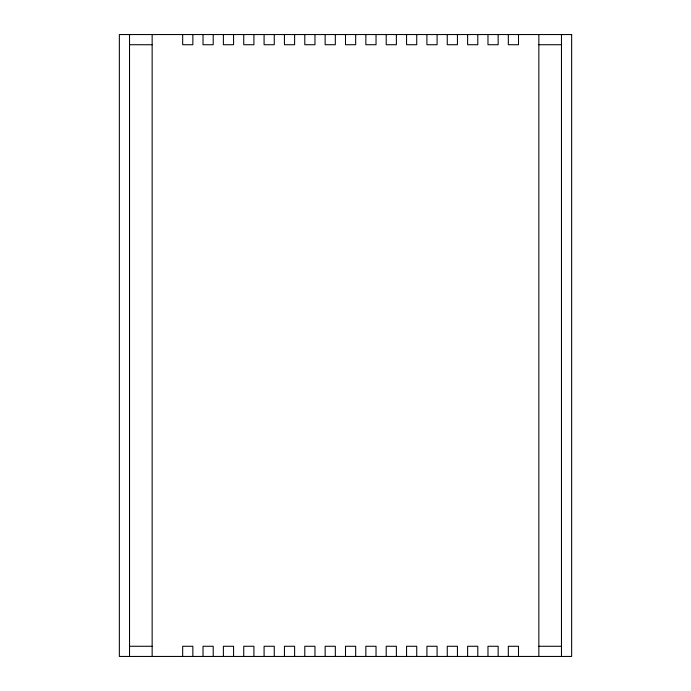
<?xml version="1.0" encoding="UTF-8"?>
<svg xmlns="http://www.w3.org/2000/svg" width="691" height="691" viewBox="0 0 691 691"><rect width="100%" height="100%" fill="white"/><g stroke="black" fill="none" stroke-linecap="round" stroke-linejoin="round"><path stroke-width="1.04" d="M129.528 44.725L152.15 44.725M538.85 44.725L561.472 44.725M129.528 646.275L152.15 646.275M538.85 646.275L561.472 646.275M561.472 34.55L561.472 656.45M538.85 34.55L538.85 656.45M518.5 34.55L518.5 44.725L508.326 44.725L508.326 34.55M518.5 656.45L518.5 646.275L508.326 646.275L508.326 656.45M498.151 34.55L498.151 44.725L487.976 44.725L487.976 34.55M498.151 656.45L498.151 646.275L487.976 646.275L487.976 656.45M477.792 34.55L477.792 44.725L467.617 44.725L467.617 34.55M477.792 656.45L477.792 646.275L467.617 646.275L467.617 656.45M457.442 34.55L457.442 44.725L447.267 44.725L447.267 34.55M457.442 656.45L457.442 646.275L447.267 646.275L447.267 656.45M437.092 34.55L437.092 44.725L426.908 44.725L426.908 34.55M437.092 656.45L437.092 646.275L426.908 646.275L426.908 656.45M416.733 34.55L416.733 44.725L406.558 44.725L406.558 34.55M416.733 656.45L416.733 646.275L406.558 646.275L406.558 656.45M396.384 34.55L396.384 44.725L386.209 44.725L386.209 34.55M396.384 656.45L396.384 646.275L386.209 646.275L386.209 656.45M376.034 34.55L376.034 44.725L365.85 44.725L365.85 34.55M376.034 656.45L376.034 646.275L365.85 646.275L365.85 656.45M355.675 34.55L355.675 44.725L345.5 44.725L345.5 34.55M355.675 656.45L355.675 646.275L345.5 646.275L345.5 656.45M335.325 34.55L335.325 44.725L325.15 44.725L325.15 34.55M335.325 656.45L335.325 646.275L325.15 646.275L325.15 656.45M314.966 34.55L314.966 44.725L304.791 44.725L304.791 34.55M314.966 656.45L314.966 646.275L304.791 646.275L304.791 656.45M294.616 34.55L294.616 44.725L284.442 44.725L284.442 34.55M294.616 656.45L294.616 646.275L284.442 646.275L284.442 656.45M274.267 34.55L274.267 44.725L264.092 44.725L264.092 34.55M274.267 656.45L274.267 646.275L264.092 646.275L264.092 656.45M253.908 34.55L253.908 44.725L243.733 44.725L243.733 34.55M253.908 656.45L253.908 646.275L243.733 646.275L243.733 656.45M233.558 34.55L233.558 44.725L223.383 44.725L223.383 34.55M233.558 656.45L233.558 646.275L223.383 646.275L223.383 656.45M213.208 34.55L213.208 44.725L203.024 44.725L203.024 34.55M213.208 656.45L213.208 646.275L203.024 646.275L203.024 656.45M192.849 34.55L192.849 44.725L182.674 44.725L182.674 34.55M192.849 656.45L192.849 646.275L182.674 646.275L182.674 656.45M152.15 34.55L152.15 656.45M129.528 34.55L129.528 656.45M571.647 34.55L119.353 34.55L119.353 656.45L571.647 656.45L571.647 34.55"/></g></svg>
